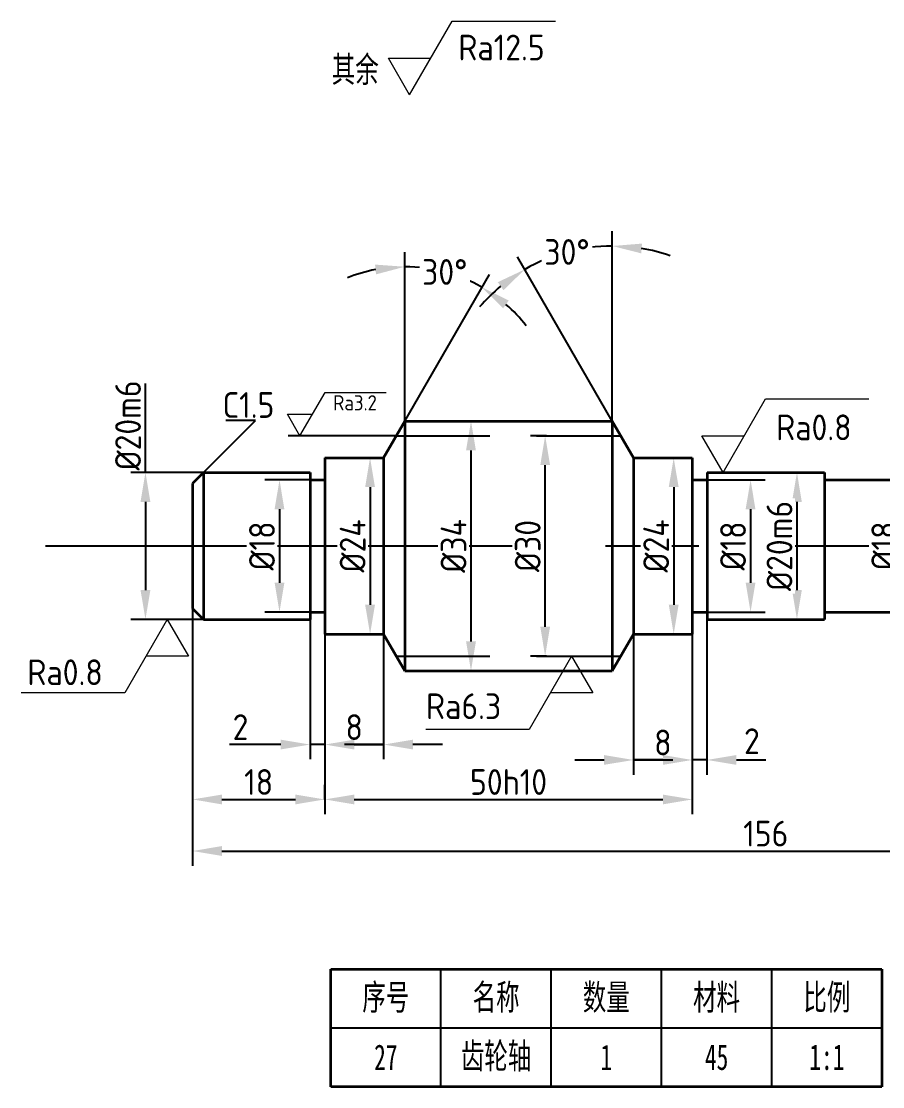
# Model space of a CAD drawing. Header units: millimetres. Extents: x 2207 to 2403, y 1770 to 1946.
# Drawn here: x 2206.8 to 2324, y 1785.9 to 1930.9 of the extents above; entities that cross this region are included whole.
import ezdxf

# ---------------------------------------------------------------- set-up
doc = ezdxf.new("R2010")
doc.units = ezdxf.units.MM
doc.linetypes.add('CENTERX2', pattern=[101.6, 63.5, -12.7, 12.7, -12.7])
doc.linetypes.add('HIDDENX2', pattern=[19.05, 12.7, -6.35])
for name, color, linetype in [('中心线', 1, 'CENTERX2'), ('标注', 3, 'Continuous'), ('细实线', 7, 'Continuous'), ('虚线', 7, 'HIDDENX2')]:
    doc.layers.add(name, color=color, linetype=linetype)
doc.layers.add('粗实线', color=7, linetype='Continuous', lineweight=35)
doc.styles.add('ISOCP', font='isocp.shx', dxfattribs={"height": 3.5})
doc.styles.add('仿宋', font='simfang.ttf', dxfattribs={"width": 0.67, "height": 3.5})
doc.styles.add('长仿宋体', font='simfang.ttf', dxfattribs={"width": 0.67, "height": 3.5})
doc.dimstyles.new('ISO-25$0', dxfattribs={"dimtxt": 3.5, "dimasz": 4, "dimexe": 2, "dimexo": 0, "dimtad": 1, "dimtoh": 1, "dimdsep": 46, "dimtxsty": 'ISOCP', "dimcen": 2.5, "dimadec": 0, "dimazin": 0, "dimtfac": 1, "dimtmove": 0, "dimatfit": 3, "dimfxl": 1, "dimtfill": 1, "dimarcsym": 0})
doc.dimstyles.new('ISO-25$2', dxfattribs={"dimtxt": 3.5, "dimasz": 4, "dimexe": 2, "dimexo": 0, "dimtad": 0, "dimtih": 1, "dimtoh": 1, "dimdsep": 46, "dimtxsty": 'ISOCP', "dimcen": 2.5, "dimadec": 0, "dimazin": 0, "dimtfac": 1, "dimtmove": 0, "dimatfit": 3, "dimfxl": 1, "dimtfill": 1, "dimarcsym": 0})

# ---------------------------------------------------------------- blocks, each defined once
blk = doc.blocks.new('小明细框')
at = {"lineweight": 35}
for p, q in [((-75, 0), (-75, 16)), ((-75, 16), (0, 16)), ((0, 16), (0, 0)), ((0, 0), (-75, 0))]:
    blk.add_line(p, q, dxfattribs=at)
at = {"lineweight": -3}
for p, q in [((-60, 0), (-60, 16)), ((-45, 0), (-45, 16)), ((-30, 0), (-30, 16)), ((-15, 0), (-15, 16)), ((-75, 8), (0, 8))]:
    blk.add_line(p, q, dxfattribs=at)
at = {"lineweight": 35, "char_height": 3.5, "attachment_point": 5, "style": '仿宋'}
for s, insert in [('\\pxqc;序号', (-67.5, 12)), ('\\pxqc;名称', (-52.5, 12)), ('\\pxqc;数量', (-37.5, 12)), ('\\pxqc;材料', (-22.5, 12)), ('\\pxqc;比例', (-7.5, 12))]:
    blk.add_mtext_dynamic_manual_height_columns(s, width=15, gutter_width=17.5, heights=[0], dxfattribs=dict(at, insert=insert))
blk = doc.blocks.new('*D37')
at = {"layer": 'Defpoints', "color": 0, "transparency": 16777216}
for p in [(2231.6, 1869.46), (2223.7, 1849.46), (2231.6, 1849.46)]:
    blk.add_point(p, dxfattribs=at)
at = {"layer": '标注', "color": 0, "lineweight": -2, "transparency": 16777216}
for p, q in [((2231.6, 1869.46), (2221.7, 1869.46)), ((2223.7, 1865.46), (2223.7, 1853.46)), ((2231.6, 1849.46), (2221.7, 1849.46))]:
    blk.add_line(p, q, dxfattribs=at)
at = {"layer": '标注', "color": 0, "transparency": 16777216}
for points in [[(2223.03, 1865.46), (2224.37, 1865.46), (2223.7, 1869.46)], [(2223.03, 1853.46), (2224.37, 1853.46), (2223.7, 1849.46)]]:
    blk.add_solid(points, dxfattribs=at)
blk = doc.blocks.new('去除表面')
at = {"layer": '标注', "lineweight": 0}
for p, q in [((0, 0), (5.77, 10)), ((0, 0), (-2.89, 5)), ((-2.89, 5), (2.89, 5))]:
    blk.add_line(p, q, dxfattribs=at)
blk = doc.blocks.new('去除材料')
at = {"layer": '粗实线', "color": 3, "lineweight": 0}
blk.add_line((5.77, 10), (19.84, 10), dxfattribs=at)
blk.add_blockref('去除表面', (0, 0), dxfattribs=at)
blk = doc.blocks.new('*D38')
at = {"layer": 'Defpoints', "color": 0, "transparency": 16777216}
for p in [(2246.1, 1868.46), (2241.94, 1850.46), (2246.1, 1850.46)]:
    blk.add_point(p, dxfattribs=at)
at = {"layer": '标注', "color": 0, "lineweight": -2, "transparency": 16777216}
for p, q in [((2246.1, 1868.46), (2239.94, 1868.46)), ((2241.94, 1864.46), (2241.94, 1854.46)), ((2246.1, 1850.46), (2239.94, 1850.46))]:
    blk.add_line(p, q, dxfattribs=at)
at = {"layer": '标注', "color": 0, "transparency": 16777216}
for points in [[(2241.27, 1864.46), (2242.6, 1864.46), (2241.94, 1868.46)], [(2241.27, 1854.46), (2242.6, 1854.46), (2241.94, 1850.46)]]:
    blk.add_solid(points, dxfattribs=at)
at = {"layer": '标注', "color": 0, "transparency": 16777216, "insert": (2239.56, 1859.46), "char_height": 3.5, "attachment_point": 5, "rotation": 90, "style": 'ISOCP', "bg_fill": 3, "box_fill_scale": 1.1, "bg_fill_color": 256, "bg_fill_true_color": 13158600, "bg_fill_transparency": 0}
blk.add_mtext('%%C18', dxfattribs=at)
blk = doc.blocks.new('RA3.2')
at = {"lineweight": 35}
blk.add_blockref('去除材料', (0, 0), dxfattribs=at)
at = {"lineweight": -3, "insert": (7.63, 9.33), "char_height": 3.5, "attachment_point": 1, "style": 'ISOCP'}
blk.add_mtext_dynamic_manual_height_columns('Ra3.2', width=14.4167, gutter_width=17.5, heights=[0], dxfattribs=at)
blk = doc.blocks.new('*D39')
at = {"layer": 'Defpoints', "color": 0, "transparency": 16777216}
for p in [(2258.99, 1876.46), (2258.99, 1876.46), (2256.1, 1871.46), (2258.99, 1842.46)]:
    blk.add_point(p, dxfattribs=at)
at = {"layer": '标注', "color": 0, "lineweight": -2, "transparency": 16777216}
for q in [(2258.99, 1899.46), (2270.49, 1896.38)]:
    blk.add_line((2258.99, 1876.46), q, dxfattribs=at)
for start, end in [(100.9305, 111.8611), (60, 90), (38.1389, 49.0695)]:
    blk.add_arc((2258.99, 1876.46), 21, start, end, dxfattribs=at)
at = {"layer": '标注', "color": 0, "transparency": 16777216}
for points in [[(2254.94, 1897.75), (2255.07, 1896.42), (2258.99, 1897.46)], [(2272.36, 1891.79), (2273.13, 1892.87), (2269.49, 1894.65)]]:
    blk.add_solid(points, dxfattribs=at)
at = {"layer": '标注', "color": 0, "transparency": 16777216, "insert": (2264.42, 1896.75), "char_height": 3.5, "attachment_point": 5, "style": 'ISOCP', "bg_fill": 3, "box_fill_scale": 1.1, "bg_fill_color": 256, "bg_fill_true_color": 13158600, "bg_fill_transparency": 0}
blk.add_mtext('30°', dxfattribs=at)
at = {"layer": 'Defpoints', "color": 0, "transparency": 16777216}
blk.add_point((2266.17, 1896.2), dxfattribs=at)
blk = doc.blocks.new('*D40')
at = {"layer": 'Defpoints', "color": 0, "transparency": 16777216}
for p in [(2287.22, 1876.46), (2287.22, 1876.46), (2290.1, 1871.46), (2287.22, 1842.46)]:
    blk.add_point(p, dxfattribs=at)
at = {"layer": '标注', "color": 0, "lineweight": -2, "transparency": 16777216}
for q in [(2287.22, 1902.28), (2274.31, 1898.82)]:
    blk.add_line((2287.22, 1876.46), q, dxfattribs=at)
for start, end in [(90, 120), (70.7343, 80.3671), (129.6329, 139.2657)]:
    blk.add_arc((2287.22, 1876.46), 23.82, start, end, dxfattribs=at)
at = {"layer": '标注', "color": 0, "transparency": 16777216}
for points in [[(2291.15, 1899.28), (2291.26, 1900.61), (2287.22, 1900.28)], [(2271.64, 1895.36), (2272.4, 1894.26), (2275.31, 1897.09)]]:
    blk.add_solid(points, dxfattribs=at)
at = {"layer": '标注', "color": 0, "transparency": 16777216, "insert": (2281.05, 1899.47), "char_height": 3.5, "attachment_point": 5, "style": 'ISOCP', "bg_fill": 3, "box_fill_scale": 1.1, "bg_fill_color": 256, "bg_fill_true_color": 13158600, "bg_fill_transparency": 0}
blk.add_mtext('30°', dxfattribs=at)
at = {"layer": 'Defpoints', "color": 0, "transparency": 16777216}
blk.add_point((2283.08, 1899.92), dxfattribs=at)
blk = doc.blocks.new('*D41')
at = {"layer": 'Defpoints', "color": 0, "transparency": 16777216}
for p in [(2267.99, 1876.46), (2267.99, 1842.46), (2267.99, 1842.46)]:
    blk.add_point(p, dxfattribs=at)
at = {"layer": '标注', "color": 0, "lineweight": -2, "transparency": 16777216}
for p, q in [((2267.99, 1876.46), (2269.99, 1876.46)), ((2267.99, 1872.46), (2267.99, 1846.46)), ((2267.99, 1842.46), (2269.99, 1842.46))]:
    blk.add_line(p, q, dxfattribs=at)
at = {"layer": '标注', "color": 0, "transparency": 16777216}
for points in [[(2267.32, 1872.46), (2268.66, 1872.46), (2267.99, 1876.46)], [(2267.32, 1846.46), (2268.66, 1846.46), (2267.99, 1842.46)]]:
    blk.add_solid(points, dxfattribs=at)
at = {"layer": '标注', "color": 0, "transparency": 16777216, "insert": (2265.62, 1859.46), "char_height": 3.5, "attachment_point": 5, "rotation": 90, "style": 'ISOCP', "bg_fill": 3, "box_fill_scale": 1.1, "bg_fill_color": 256, "bg_fill_true_color": 13158600, "bg_fill_transparency": 0}
blk.add_mtext('%%C34', dxfattribs=at)
blk = doc.blocks.new('*D42')
at = {"layer": 'Defpoints', "color": 0, "transparency": 16777216}
for p in [(2278.08, 1874.46), (2278.26, 1874.46), (2278.26, 1844.46)]:
    blk.add_point(p, dxfattribs=at)
at = {"layer": '标注', "color": 0, "lineweight": -2, "transparency": 16777216}
for p, q in [((2278.26, 1874.46), (2276.08, 1874.46)), ((2278.08, 1848.46), (2278.08, 1870.46)), ((2278.26, 1844.46), (2276.08, 1844.46))]:
    blk.add_line(p, q, dxfattribs=at)
at = {"layer": '标注', "color": 0, "transparency": 16777216}
for points in [[(2277.42, 1870.46), (2278.75, 1870.46), (2278.08, 1874.46)], [(2277.42, 1848.46), (2278.75, 1848.46), (2278.08, 1844.46)]]:
    blk.add_solid(points, dxfattribs=at)
at = {"layer": '标注', "color": 0, "transparency": 16777216, "insert": (2275.71, 1859.46), "char_height": 3.5, "attachment_point": 5, "rotation": 90, "style": 'ISOCP', "bg_fill": 3, "box_fill_scale": 1.1, "bg_fill_color": 256, "bg_fill_true_color": 13158600, "bg_fill_transparency": 0}
blk.add_mtext('%%C30', dxfattribs=at)
blk = doc.blocks.new('*D43')
at = {"layer": 'Defpoints', "color": 0, "transparency": 16777216}
for p in [(2252.1, 1871.46), (2252.1, 1847.46), (2254.26, 1847.46)]:
    blk.add_point(p, dxfattribs=at)
at = {"layer": '标注', "color": 0, "lineweight": -2, "transparency": 16777216}
for p, q in [((2252.1, 1871.46), (2256.26, 1871.46)), ((2254.26, 1867.46), (2254.26, 1851.46)), ((2252.1, 1847.46), (2256.26, 1847.46))]:
    blk.add_line(p, q, dxfattribs=at)
at = {"layer": '标注', "color": 0, "transparency": 16777216}
for points in [[(2253.59, 1867.46), (2254.93, 1867.46), (2254.26, 1871.46)], [(2253.59, 1851.46), (2254.93, 1851.46), (2254.26, 1847.46)]]:
    blk.add_solid(points, dxfattribs=at)
at = {"layer": '标注', "color": 0, "transparency": 16777216, "insert": (2251.89, 1859.46), "char_height": 3.5, "attachment_point": 5, "rotation": 90, "style": 'ISOCP', "bg_fill": 3, "box_fill_scale": 1.1, "bg_fill_color": 256, "bg_fill_true_color": 13158600, "bg_fill_transparency": 0}
blk.add_mtext('%%C24', dxfattribs=at)
blk = doc.blocks.new('*D44')
at = {"layer": 'Defpoints', "color": 0, "transparency": 16777216}
for p in [(2294.1, 1871.46), (2294.1, 1847.46), (2295.57, 1847.46)]:
    blk.add_point(p, dxfattribs=at)
at = {"layer": '标注', "color": 0, "lineweight": -2, "transparency": 16777216}
for p, q in [((2294.1, 1871.46), (2297.57, 1871.46)), ((2295.57, 1867.46), (2295.57, 1851.46)), ((2294.1, 1847.46), (2297.57, 1847.46))]:
    blk.add_line(p, q, dxfattribs=at)
at = {"layer": '标注', "color": 0, "transparency": 16777216}
for points in [[(2294.9, 1867.46), (2296.24, 1867.46), (2295.57, 1871.46)], [(2294.9, 1851.46), (2296.24, 1851.46), (2295.57, 1847.46)]]:
    blk.add_solid(points, dxfattribs=at)
at = {"layer": '标注', "color": 0, "transparency": 16777216, "insert": (2293.19, 1859.46), "char_height": 3.5, "attachment_point": 5, "rotation": 90, "style": 'ISOCP', "bg_fill": 3, "box_fill_scale": 1.1, "bg_fill_color": 256, "bg_fill_true_color": 13158600, "bg_fill_transparency": 0}
blk.add_mtext('%%C24', dxfattribs=at)
blk = doc.blocks.new('*D45')
at = {"layer": 'Defpoints', "color": 0, "transparency": 16777216}
for p in [(2308.1, 1869.46), (2308.1, 1849.46), (2312.34, 1849.46)]:
    blk.add_point(p, dxfattribs=at)
at = {"layer": '标注', "color": 0, "lineweight": -2, "transparency": 16777216}
for p, q in [((2308.1, 1869.46), (2314.34, 1869.46)), ((2312.34, 1865.46), (2312.34, 1853.46)), ((2308.1, 1849.46), (2314.34, 1849.46))]:
    blk.add_line(p, q, dxfattribs=at)
at = {"layer": '标注', "color": 0, "transparency": 16777216}
for points in [[(2311.67, 1865.46), (2313, 1865.46), (2312.34, 1869.46)], [(2311.67, 1853.46), (2313, 1853.46), (2312.34, 1849.46)]]:
    blk.add_solid(points, dxfattribs=at)
at = {"layer": '标注', "color": 0, "transparency": 16777216, "insert": (2309.96, 1859.46), "char_height": 3.5, "attachment_point": 5, "rotation": 90, "style": 'ISOCP', "bg_fill": 3, "box_fill_scale": 1.1, "bg_fill_color": 256, "bg_fill_true_color": 13158600, "bg_fill_transparency": 0}
blk.add_mtext('%%C20m6', dxfattribs=at)
blk = doc.blocks.new('*D46')
at = {"layer": 'Defpoints', "color": 0, "transparency": 16777216}
for p in [(2300.1, 1868.46), (2300.1, 1850.46), (2306.03, 1850.46)]:
    blk.add_point(p, dxfattribs=at)
at = {"layer": '标注', "color": 0, "lineweight": -2, "transparency": 16777216}
for p, q in [((2300.1, 1868.46), (2308.03, 1868.46)), ((2306.03, 1864.46), (2306.03, 1854.46)), ((2300.1, 1850.46), (2308.03, 1850.46))]:
    blk.add_line(p, q, dxfattribs=at)
at = {"layer": '标注', "color": 0, "transparency": 16777216}
for points in [[(2305.36, 1864.46), (2306.69, 1864.46), (2306.03, 1868.46)], [(2305.36, 1854.46), (2306.69, 1854.46), (2306.03, 1850.46)]]:
    blk.add_solid(points, dxfattribs=at)
at = {"layer": '标注', "color": 0, "transparency": 16777216, "insert": (2303.65, 1859.46), "char_height": 3.5, "attachment_point": 5, "rotation": 90, "style": 'ISOCP', "bg_fill": 3, "box_fill_scale": 1.1, "bg_fill_color": 256, "bg_fill_true_color": 13158600, "bg_fill_transparency": 0}
blk.add_mtext('%%C18', dxfattribs=at)
blk = doc.blocks.new('*D47')
at = {"layer": 'Defpoints', "color": 0, "transparency": 16777216}
for p in [(2326.48, 1868.46), (2326.48, 1850.46), (2326.59, 1850.46)]:
    blk.add_point(p, dxfattribs=at)
at = {"layer": '标注', "color": 0, "lineweight": -2, "transparency": 16777216}
for p, q in [((2326.48, 1868.46), (2328.59, 1868.46)), ((2326.59, 1864.46), (2326.59, 1854.46)), ((2326.48, 1850.46), (2328.59, 1850.46))]:
    blk.add_line(p, q, dxfattribs=at)
at = {"layer": '标注', "color": 0, "transparency": 16777216}
for points in [[(2325.93, 1864.46), (2327.26, 1864.46), (2326.59, 1868.46)], [(2325.93, 1854.46), (2327.26, 1854.46), (2326.59, 1850.46)]]:
    blk.add_solid(points, dxfattribs=at)
at = {"layer": '标注', "color": 0, "transparency": 16777216, "insert": (2324.22, 1859.46), "char_height": 3.5, "attachment_point": 5, "rotation": 90, "style": 'ISOCP', "bg_fill": 3, "box_fill_scale": 1.1, "bg_fill_color": 256, "bg_fill_true_color": 13158600, "bg_fill_transparency": 0}
blk.add_mtext('%%C18', dxfattribs=at)
blk = doc.blocks.new('*D51')
at = {"layer": 'Defpoints', "color": 0, "transparency": 16777216}
for p in [(2386.1, 1854.46), (2230.1, 1850.96), (2386.1, 1817.94)]:
    blk.add_point(p, dxfattribs=at)
at = {"layer": '标注', "color": 0, "lineweight": -2, "transparency": 16777216}
for p, q in [((2386.1, 1854.46), (2386.1, 1815.94)), ((2230.1, 1850.96), (2230.1, 1815.94)), ((2234.1, 1817.94), (2382.1, 1817.94))]:
    blk.add_line(p, q, dxfattribs=at)
at = {"layer": '标注', "color": 0, "transparency": 16777216}
for points in [[(2234.1, 1818.61), (2234.1, 1817.27), (2230.1, 1817.94)], [(2382.1, 1818.61), (2382.1, 1817.27), (2386.1, 1817.94)]]:
    blk.add_solid(points, dxfattribs=at)
at = {"layer": '标注', "color": 0, "transparency": 16777216, "insert": (2308.1, 1820.31), "char_height": 3.5, "attachment_point": 5, "style": 'ISOCP', "bg_fill": 3, "box_fill_scale": 1.1, "bg_fill_color": 256, "bg_fill_true_color": 13158600, "bg_fill_transparency": 0}
blk.add_mtext('156', dxfattribs=at)
blk = doc.blocks.new('*D54')
at = {"layer": 'Defpoints', "color": 0, "transparency": 16777216}
for p in [(2230.1, 1850.96), (2248.1, 1850.46), (2248.1, 1824.96)]:
    blk.add_point(p, dxfattribs=at)
at = {"layer": '标注', "color": 0, "lineweight": -2, "transparency": 16777216}
for p, q in [((2230.1, 1850.96), (2230.1, 1822.96)), ((2248.1, 1850.46), (2248.1, 1822.96)), ((2234.1, 1824.96), (2244.1, 1824.96))]:
    blk.add_line(p, q, dxfattribs=at)
at = {"layer": '标注', "color": 0, "transparency": 16777216}
for points in [[(2234.1, 1825.62), (2234.1, 1824.29), (2230.1, 1824.96)], [(2244.1, 1825.62), (2244.1, 1824.29), (2248.1, 1824.96)]]:
    blk.add_solid(points, dxfattribs=at)
at = {"layer": '标注', "color": 0, "transparency": 16777216, "insert": (2239.1, 1827.33), "char_height": 3.5, "attachment_point": 5, "style": 'ISOCP', "bg_fill": 3, "box_fill_scale": 1.1, "bg_fill_color": 256, "bg_fill_true_color": 13158600, "bg_fill_transparency": 0}
blk.add_mtext('18', dxfattribs=at)
blk = doc.blocks.new('*D55')
at = {"layer": 'Defpoints', "color": 0, "transparency": 16777216}
for p in [(2298.1, 1847.46), (2248.1, 1824.96), (2298.1, 1824.96)]:
    blk.add_point(p, dxfattribs=at)
at = {"layer": '标注', "color": 0, "lineweight": -2, "transparency": 16777216}
for p, q in [((2298.1, 1847.46), (2298.1, 1822.96)), ((2248.1, 1824.96), (2248.1, 1826.96)), ((2252.1, 1824.96), (2294.1, 1824.96))]:
    blk.add_line(p, q, dxfattribs=at)
at = {"layer": '标注', "color": 0, "transparency": 16777216}
for points in [[(2252.1, 1825.62), (2252.1, 1824.29), (2248.1, 1824.96)], [(2294.1, 1825.62), (2294.1, 1824.29), (2298.1, 1824.96)]]:
    blk.add_solid(points, dxfattribs=at)
at = {"layer": '标注', "color": 0, "transparency": 16777216, "insert": (2273.1, 1827.33), "char_height": 3.5, "attachment_point": 5, "style": 'ISOCP', "bg_fill": 3, "box_fill_scale": 1.1, "bg_fill_color": 256, "bg_fill_true_color": 13158600, "bg_fill_transparency": 0}
blk.add_mtext('50h10', dxfattribs=at)
blk = doc.blocks.new('*D56')
at = {"layer": 'Defpoints', "color": 0, "transparency": 16777216}
for p in [(2290.1, 1847.46), (2298.1, 1847.46), (2298.1, 1830.33)]:
    blk.add_point(p, dxfattribs=at)
at = {"layer": '标注', "color": 0, "lineweight": -2, "transparency": 16777216}
for p, q in [((2290.1, 1847.46), (2290.1, 1828.33)), ((2298.1, 1847.46), (2298.1, 1828.33)), ((2282.1, 1830.33), (2286.1, 1830.33)), ((2290.1, 1830.33), (2295.43, 1830.33))]:
    blk.add_line(p, q, dxfattribs=at)
at = {"layer": '标注', "color": 0, "transparency": 16777216}
blk.add_solid([(2286.1, 1831), (2286.1, 1829.67), (2290.1, 1830.33)], dxfattribs=at)
at = {"layer": '标注', "color": 0, "transparency": 16777216, "insert": (2294.1, 1832.71), "char_height": 3.5, "attachment_point": 5, "style": 'ISOCP', "bg_fill": 3, "box_fill_scale": 1.1, "bg_fill_color": 256, "bg_fill_true_color": 13158600, "bg_fill_transparency": 0}
blk.add_mtext('8', dxfattribs=at)
blk = doc.blocks.new('*D57')
at = {"layer": 'Defpoints', "color": 0, "transparency": 16777216}
for p in [(2298.1, 1850.46), (2300.1, 1849.46), (2298.1, 1830.33)]:
    blk.add_point(p, dxfattribs=at)
at = {"layer": '标注', "color": 0, "lineweight": -2, "transparency": 16777216}
for p, q in [((2298.1, 1850.46), (2298.1, 1828.33)), ((2300.1, 1849.46), (2300.1, 1828.33)), ((2294.1, 1830.33), (2290.1, 1830.33)), ((2300.1, 1830.33), (2298.1, 1830.33)), ((2304.1, 1830.33), (2308.1, 1830.33))]:
    blk.add_line(p, q, dxfattribs=at)
at = {"layer": '标注', "color": 0, "transparency": 16777216}
for points in [[(2294.1, 1831), (2294.1, 1829.67), (2298.1, 1830.33)], [(2304.1, 1831), (2304.1, 1829.67), (2300.1, 1830.33)]]:
    blk.add_solid(points, dxfattribs=at)
blk = doc.blocks.new('*D58')
at = {"layer": 'Defpoints', "color": 0, "transparency": 16777216}
for p in [(2248.1, 1847.46), (2256.1, 1847.46), (2248.1, 1832.43)]:
    blk.add_point(p, dxfattribs=at)
at = {"layer": '标注', "color": 0, "lineweight": -2, "transparency": 16777216}
for p, q in [((2248.1, 1847.46), (2248.1, 1830.43)), ((2256.1, 1847.46), (2256.1, 1830.43)), ((2256.1, 1832.43), (2250.78, 1832.43)), ((2264.1, 1832.43), (2260.1, 1832.43))]:
    blk.add_line(p, q, dxfattribs=at)
at = {"layer": '标注', "color": 0, "transparency": 16777216}
blk.add_solid([(2260.1, 1833.09), (2260.1, 1831.76), (2256.1, 1832.43)], dxfattribs=at)
at = {"layer": '标注', "color": 0, "transparency": 16777216, "insert": (2252.1, 1834.8), "char_height": 3.5, "attachment_point": 5, "style": 'ISOCP', "bg_fill": 3, "box_fill_scale": 1.1, "bg_fill_color": 256, "bg_fill_true_color": 13158600, "bg_fill_transparency": 0}
blk.add_mtext('8', dxfattribs=at)
blk = doc.blocks.new('*D36')
at = {"layer": 'Defpoints', "color": 0, "transparency": 16777216}
for p in [(2246.1, 1850.46), (2248.1, 1850.46), (2246.1, 1832.43)]:
    blk.add_point(p, dxfattribs=at)
at = {"layer": '标注', "color": 0, "lineweight": -2, "transparency": 16777216}
for p, q in [((2246.1, 1850.46), (2246.1, 1830.43)), ((2248.1, 1850.46), (2248.1, 1830.43)), ((2242.1, 1832.43), (2235.15, 1832.43)), ((2248.1, 1832.43), (2246.1, 1832.43)), ((2252.1, 1832.43), (2256.1, 1832.43))]:
    blk.add_line(p, q, dxfattribs=at)
at = {"layer": '标注', "color": 0, "transparency": 16777216}
for points in [[(2242.1, 1833.09), (2242.1, 1831.76), (2246.1, 1832.43)], [(2252.1, 1833.09), (2252.1, 1831.76), (2248.1, 1832.43)]]:
    blk.add_solid(points, dxfattribs=at)
at = {"layer": '标注', "color": 0, "transparency": 16777216, "insert": (2236.63, 1834.8), "char_height": 3.5, "attachment_point": 5, "style": 'ISOCP', "bg_fill": 3, "box_fill_scale": 1.1, "bg_fill_color": 256, "bg_fill_true_color": 13158600, "bg_fill_transparency": 0}
blk.add_mtext('2', dxfattribs=at)

msp = doc.modelspace()

# ---------------------------------------------------------------- linework, layer by layer
at = {"layer": '中心线'}
msp.add_line((2210.102, 1859.464), (2402.584, 1859.464), dxfattribs=at)
at = {"layer": '标注'}
for p, q in [((2223.7, 1869.464), (2223.7, 1881.568)), ((2231.602, 1869.464), (2238.673, 1876.535)), ((2238.673, 1876.535), (2234.621, 1876.535)), ((2247.313, 1874.464), (2243.117, 1874.464)), ((2257.834, 1874.464), (2247.313, 1874.464))]:
    msp.add_line(p, q, dxfattribs=at)
at = {"layer": '粗实线'}
for p, q in [((2256.102, 1871.464), (2258.989, 1876.464)), ((2258.989, 1876.464), (2287.215, 1876.464)), ((2258.989, 1876.464), (2258.989, 1842.464)), ((2290.102, 1871.464), (2287.215, 1876.464)), ((2287.215, 1876.464), (2287.215, 1842.464)), ((2248.102, 1871.464), (2256.102, 1871.464)), ((2248.102, 1871.464), (2248.102, 1847.464)), ((2256.102, 1871.464), (2256.102, 1847.464)), ((2290.102, 1871.464), (2298.102, 1871.464)), ((2290.102, 1871.464), (2290.102, 1847.464)), ((2298.102, 1871.464), (2298.102, 1847.464)), ((2231.602, 1869.464), (2230.102, 1867.964)), ((2231.602, 1869.464), (2246.102, 1869.464)), ((2231.602, 1869.464), (2231.602, 1849.464)), ((2246.102, 1869.464), (2246.102, 1849.464)), ((2300.102, 1869.464), (2316.102, 1869.464)), ((2300.102, 1869.464), (2300.102, 1849.464)), ((2316.102, 1869.464), (2316.102, 1849.464)), ((2230.102, 1867.964), (2230.102, 1850.964)), ((2246.102, 1868.464), (2248.102, 1868.464)), ((2298.102, 1868.464), (2300.102, 1868.464)), ((2316.102, 1868.464), (2332.102, 1868.464)), ((2231.602, 1849.464), (2230.102, 1850.964)), ((2246.102, 1850.464), (2248.102, 1850.464)), ((2298.102, 1850.464), (2300.102, 1850.464)), ((2316.102, 1850.464), (2332.102, 1850.464)), ((2231.602, 1849.464), (2246.102, 1849.464)), ((2300.102, 1849.464), (2316.102, 1849.464)), ((2248.102, 1847.464), (2256.102, 1847.464)), ((2256.102, 1847.464), (2258.989, 1842.464)), ((2290.102, 1847.464), (2287.215, 1842.464)), ((2290.102, 1847.464), (2298.102, 1847.464)), ((2258.989, 1842.464), (2287.215, 1842.464))]:
    msp.add_line(p, q, dxfattribs=at)
at = {"layer": '虚线'}
for p, q in [((2257.834, 1874.464), (2288.37, 1874.464)), ((2257.834, 1844.464), (2288.37, 1844.464))]:
    msp.add_line(p, q, dxfattribs=at)

# ---------------------------------------------------------------- block references
at = {"layer": '标注'}
msp.add_blockref('去除材料', (2259.646, 1920.862), dxfattribs=at)
at = {"layer": '标注', "xscale": 0.5900309995381068, "yscale": 0.5900309995381068, "zscale": 0.5900309995381068}
msp.add_blockref('RA3.2', (2244.724, 1874.464), dxfattribs=at)
at = {"layer": '标注', "rotation": 180}
msp.add_blockref('去除材料', (2226.651, 1849.464), dxfattribs=at)
at = {"layer": '细实线'}
msp.add_blockref('小明细框', (2323.906, 1785.864), dxfattribs=at)

# ---------------------------------------------------------------- texts
at = {"layer": '标注', "char_height": 3.5, "attachment_point": 1}
for s, width, insert, style in [('Ra12.5', 17.39874, (2266.267, 1929.047), 'ISOCP'), ('其余', 7.23522, (2249.046, 1926.076), '仿宋'), ('C1.5', 5.01837, (2234.196, 1880.391), 'ISOCP'), ('Ra0.8', 12.54211, (2309.505, 1877.348), 'ISOCP'), ('Ra0.8', 13.51989, (2207.628, 1844.017), 'ISOCP')]:
    msp.add_mtext_dynamic_manual_height_columns(s, width=width, gutter_width=17.5, heights=[0], dxfattribs=dict(at, insert=insert, style=style))
at = {"layer": '标注', "insert": (2219.581, 1869.737), "char_height": 3.5, "attachment_point": 1, "rotation": 90, "style": 'ISOCP'}
msp.add_mtext_dynamic_manual_height_columns('%%C20m6', width=23.58816, gutter_width=17.5, heights=[0], dxfattribs=at)
at = {"layer": '细实线', "char_height": 3.5, "attachment_point": 5}
for s, insert, style in [('\\pxqc;齿轮轴', (2271.406, 1789.864), '长仿宋体'), ('\\pxqc;27', (2256.406, 1789.864), '长仿宋体'), ('\\pxqc;1', (2286.406, 1789.864), '仿宋'), ('\\pxqc;45', (2301.406, 1789.864), '长仿宋体'), ('\\pxqc;1:1', (2316.406, 1789.864), '长仿宋体')]:
    msp.add_mtext_dynamic_manual_height_columns(s, width=15, gutter_width=17.5, heights=[0], dxfattribs=dict(at, insert=insert, style=style))

# ---------------------------------------------------------------- dimensions: what is measured, and where the dimension line sits
at = {"layer": '标注'}
dim = msp.add_linear_dim(base=(2223.7, 1849.464), p1=(2231.602, 1869.464), p2=(2231.602, 1849.464), angle=90, text=' ', dimstyle='ISO-25$0', dxfattribs=at)
dim.commit()
dim.dimension.update_dxf_attribs({"geometry": '*D37', "text_midpoint": (2223.7, 1859.464)})

# ---------------------------------------------------------------- next in the draw order: dimensions: what is measured, and where the dimension line sits
dim = msp.add_angular_dim_2l(base=(2266.171, 1896.197), line1=((2258.989, 1876.464), (2258.989, 1842.464)), line2=((2256.102, 1871.464), (2258.989, 1876.464)), dimstyle='ISO-25$2', override={"dimtfill": 1}, dxfattribs=at)
dim.commit()
dim.dimension.update_dxf_attribs({"geometry": '*D39', "text_midpoint": (2264.424, 1896.747)})
for base, p1, p2, text, picture, middle in [((2312.336, 1849.464), (2308.102, 1869.464), (2308.102, 1849.464), '%%C<>m6', '*D45', (2309.961, 1859.464)), ((2326.594, 1850.464), (2326.48, 1868.464), (2326.48, 1850.464), '%%C<>', '*D47', (2324.219, 1859.464))]:
    dim = msp.add_linear_dim(base=base, p1=p1, p2=p2, angle=90, text=text, dimstyle='ISO-25$0', dxfattribs=at)
    dim.commit()
    dim.dimension.update_dxf_attribs({"geometry": picture, "text_midpoint": middle})
dim = msp.add_linear_dim(base=(2241.935, 1850.464), p1=(2246.102, 1868.464), p2=(2246.102, 1850.464), angle=90, text='%%C<>', dimstyle='ISO-25$0', override={"dimtfill": 1}, dxfattribs=at)
dim.commit()
dim.dimension.update_dxf_attribs({"geometry": '*D38', "text_midpoint": (2239.56, 1859.464)})

# ---------------------------------------------------------------- next in the draw order: block references
msp.add_blockref('去除材料', (2302.297, 1869.464), dxfattribs=at)

# ---------------------------------------------------------------- next in the draw order: dimensions: what is measured, and where the dimension line sits
dim = msp.add_angular_dim_2l(base=(2283.079, 1899.922), line1=((2287.215, 1876.464), (2287.215, 1842.464)), line2=((2290.102, 1871.464), (2287.215, 1876.464)), dimstyle='ISO-25$2', override={"dimtfill": 1}, dxfattribs=at)
dim.commit()
dim.dimension.update_dxf_attribs({"geometry": '*D40', "text_midpoint": (2281.05, 1899.472)})
for base, p1, p2, picture, middle in [((2254.261, 1847.464), (2252.102, 1871.464), (2252.102, 1847.464), '*D43', (2251.886, 1859.464)), ((2306.026, 1850.464), (2300.102, 1868.464), (2300.102, 1850.464), '*D46', (2303.651, 1859.464))]:
    dim = msp.add_linear_dim(base=base, p1=p1, p2=p2, angle=90, text='%%C<>', dimstyle='ISO-25$0', dxfattribs=at)
    dim.commit()
    dim.dimension.update_dxf_attribs({"geometry": picture, "text_midpoint": middle})

# ---------------------------------------------------------------- next in the draw order: dimensions: what is measured, and where the dimension line sits
for base, p1, p2, picture, middle in [((2267.991, 1842.464), (2267.991, 1876.464), (2267.991, 1842.464), '*D41', (2265.616, 1859.464)), ((2278.083, 1874.464), (2278.26, 1844.464), (2278.26, 1874.464), '*D42', (2275.708, 1859.464)), ((2295.57, 1847.464), (2294.102, 1871.464), (2294.102, 1847.464), '*D44', (2293.194, 1859.464))]:
    dim = msp.add_linear_dim(base=base, p1=p1, p2=p2, angle=90, text='%%C<>', dimstyle='ISO-25$0', dxfattribs=at)
    dim.commit()
    dim.dimension.update_dxf_attribs({"geometry": picture, "text_midpoint": middle})

# ---------------------------------------------------------------- next in the draw order: dimensions: what is measured, and where the dimension line sits
dim = msp.add_linear_dim(base=(2386.102, 1817.938), p1=(2230.102, 1850.964), p2=(2386.102, 1854.464), dimstyle='ISO-25$0', dxfattribs=at)
dim.commit()
dim.dimension.update_dxf_attribs({"geometry": '*D51', "text_midpoint": (2308.102, 1820.313)})

# ---------------------------------------------------------------- next in the draw order: texts
at = {"layer": '标注', "insert": (2305.137, 1834.636), "char_height": 3.5, "attachment_point": 1, "style": 'ISOCP'}
msp.add_mtext_dynamic_manual_height_columns('2', width=4.42338, gutter_width=17.5, heights=[0], dxfattribs=at)

# ---------------------------------------------------------------- next in the draw order: dimensions: what is measured, and where the dimension line sits
at = {"layer": '标注'}
dim = msp.add_linear_dim(base=(2248.102, 1824.957), p1=(2230.102, 1850.964), p2=(2248.102, 1850.464), dimstyle='ISO-25$0', dxfattribs=at)
dim.commit()
dim.dimension.update_dxf_attribs({"geometry": '*D54', "text_midpoint": (2239.102, 1827.332)})

# ---------------------------------------------------------------- next in the draw order: dimensions: what is measured, and where the dimension line sits
dim = msp.add_linear_dim(base=(2298.102, 1824.957), p1=(2248.102, 1824.957), p2=(2298.102, 1847.464), text='50h10', dimstyle='ISO-25$0', dxfattribs=at)
dim.commit()
dim.dimension.update_dxf_attribs({"geometry": '*D55', "text_midpoint": (2273.102, 1827.332)})

# ---------------------------------------------------------------- next in the draw order: texts
at = {"layer": '标注', "insert": (2261.866, 1839.398), "char_height": 3.5, "attachment_point": 1, "style": 'ISOCP'}
msp.add_mtext_dynamic_manual_height_columns('Ra6.3', width=14.03063, gutter_width=17.5, heights=[0], dxfattribs=at)

# ---------------------------------------------------------------- next in the draw order: dimensions: what is measured, and where the dimension line sits
at = {"layer": '标注'}
dim = msp.add_linear_dim(base=(2298.102, 1830.333), p1=(2290.102, 1847.464), p2=(2298.102, 1847.464), dimstyle='ISO-25$0', override={"dimsd2": 1}, dxfattribs=at)
dim.commit()
dim.dimension.update_dxf_attribs({"geometry": '*D56', "text_midpoint": (2294.102, 1832.708)})

# ---------------------------------------------------------------- next in the draw order: block references
at = {"layer": '标注', "rotation": 180}
msp.add_blockref('去除材料', (2281.67, 1844.464), dxfattribs=at)

# ---------------------------------------------------------------- next in the draw order: dimensions: what is measured, and where the dimension line sits
at = {"layer": '标注'}
dim = msp.add_linear_dim(base=(2298.102, 1830.333), p1=(2300.102, 1849.464), p2=(2298.102, 1850.464), text=' ', dimstyle='ISO-25$0', dxfattribs=at)
dim.commit()
dim.dimension.update_dxf_attribs({"geometry": '*D57', "text_midpoint": (2299.102, 1830.333)})

# ---------------------------------------------------------------- next in the draw order: dimensions: what is measured, and where the dimension line sits
dim = msp.add_linear_dim(base=(2248.102, 1832.427), p1=(2256.102, 1847.464), p2=(2248.102, 1847.464), dimstyle='ISO-25$0', override={"dimsd2": 1}, dxfattribs=at)
dim.commit()
dim.dimension.update_dxf_attribs({"geometry": '*D58', "text_midpoint": (2252.102, 1834.802)})

# ---------------------------------------------------------------- next in the draw order: dimensions: what is measured, and where the dimension line sits
dim = msp.add_linear_dim(base=(2246.102, 1832.427), p1=(2248.102, 1850.464), p2=(2246.102, 1850.464), dimstyle='ISO-25$0', dxfattribs=at)
dim.commit()
dim.dimension.update_dxf_attribs({"geometry": '*D36', "text_midpoint": (2236.627, 1834.802)})

doc.saveas('drawing.dxf')
